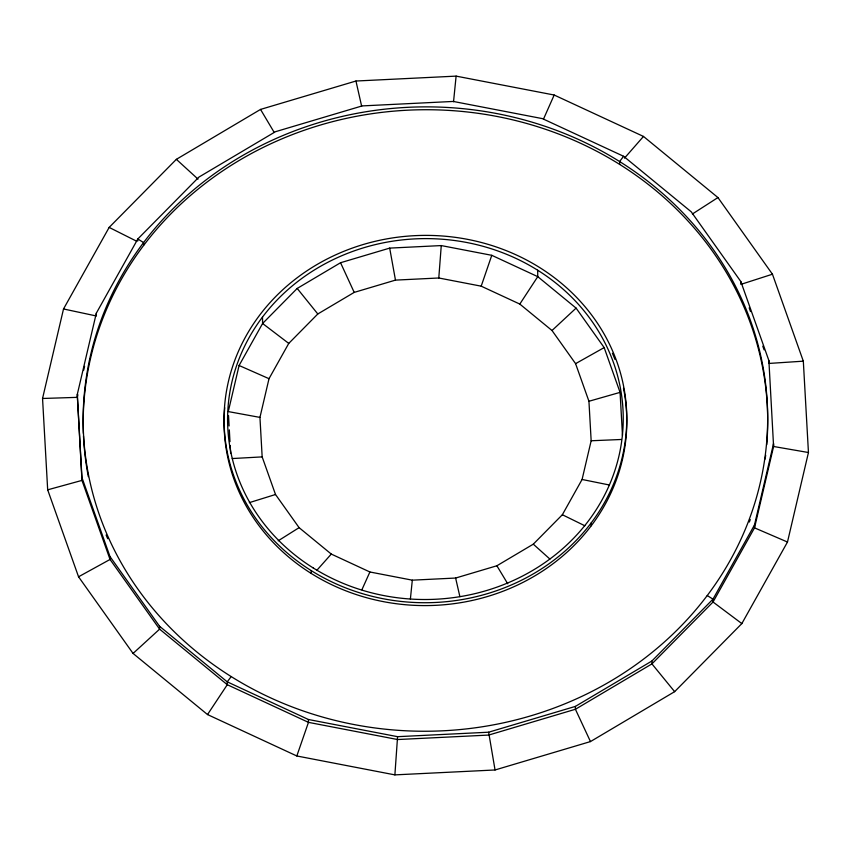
<?xml version="1.0" encoding="UTF-8"?>
<svg xmlns="http://www.w3.org/2000/svg" width="851" height="851" viewBox="0 0 851 851"><rect width="100%" height="100%" fill="white"/><g stroke="black" fill="none" stroke-linecap="round" stroke-linejoin="round"><path stroke-width="1.28" d="M438.786 277.99L481.198 286.17L519.812 304.073L552.012 330.507L575.584 363.654L588.935 401.268L591.158 440.765L582.084 479.475L562.351 514.738L533.29 544.172L496.888 565.766L455.625 578.042L412.31 580.169L369.898 571.989L331.284 554.075L299.095 527.652L275.511 494.505L262.161 456.891L259.949 417.394L269.012 378.684L288.755 343.41L317.806 313.976L354.207 292.393L395.47 280.117L438.786 277.99L441.265 245.577L491.772 255.311L537.758 276.649L576.095 308.115L604.167 347.591L620.071 392.375L622.485 435.499M394.885 774.878L495.048 769.974L590.466 741.583L674.641 691.661L741.838 623.592L787.483 542.034L808.45 452.519L803.323 361.175L772.453 274.213L717.936 197.56L643.484 136.437L554.182 95.025L456.115 76.122L355.952 81.026L260.534 109.417L176.359 159.339L109.162 227.408L63.517 308.966L42.55 398.481L47.677 489.825L78.547 576.787L133.064 653.44L207.516 714.563L296.818 755.975L394.885 774.878L397.577 736.679L308.424 719.499L227.238 681.842L159.562 626.272L110.002 556.586L81.93 477.539L77.271 394.492L96.344 313.125L137.83 238.971L198.921 177.093L275.447 131.714L362.186 105.907L453.243 101.439L542.395 118.619L623.581 156.276L691.257 211.835L740.817 281.521L768.889 360.579L773.591 446.488L754.518 527.854L713.032 602.008L651.94 663.886L575.414 709.266L488.676 735.073L397.619 739.54L308.466 722.361L227.281 684.704L159.605 629.144L110.045 559.458L81.973 480.4L77.271 394.492M453.54 101.737L456.115 76.122M410.384 599.104L412.31 580.169M77.92 394.768L77.313 397.353L42.55 398.481M83.664 370.228L84.579 366.355M228.589 410.299L239.088 365.494L262.597 323.486L297.201 288.436L340.549 262.725L389.684 248.109L441.265 245.577M787.483 542.034L754.518 527.854L754.486 524.993L773.548 443.626L773.591 446.488L808.45 452.519M481.198 286.17L491.772 255.311M296.818 755.975L308.466 722.361L308.424 719.499M543.502 119.076L554.182 95.025M361.898 589.764L369.898 571.989M754.486 524.993L712.989 599.147L651.898 661.014L575.382 706.404L488.634 732.211L397.577 736.679M519.812 304.073L537.758 276.649L537.662 270.203M207.516 714.563L227.281 684.704L227.238 681.842L231.206 676.588A342.272 312.189 -0.8 0 0 766.581 443.137A342.272 312.189 -0.8 0 0 278.437 137.458A342.272 312.189 -0.8 0 0 231.206 676.588M623.581 156.276L619.613 161.53L619.656 164.392M624.485 158.148L643.484 136.437M316.678 570.489L331.284 554.075M552.012 330.507L576.095 308.115M133.064 653.44L159.605 629.144L159.562 626.272M692.406 213.984L717.936 197.56M278.203 540.8L299.095 527.652M575.584 363.654L604.167 347.591M78.547 576.787L110.045 559.458L110.002 556.586M772.453 274.213L740.859 284.383L740.817 281.521M249.322 502.633L275.511 494.505M588.935 401.268L620.071 392.375M47.677 489.825L81.973 480.4L81.93 477.539M803.323 361.175L768.932 363.441L768.889 360.579M232.238 458.551L262.161 456.891M591.158 440.765L621.39 439.478M228.291 411.586L259.949 417.394M582.084 479.475L609.316 484.985M63.517 308.966L96.376 315.987L96.344 313.125M239.088 365.494L269.012 378.684M562.351 514.738L584.85 525.769M109.162 227.408L136.724 241.258M707.234 595.54L712.989 599.147L713.032 602.008L741.838 623.592M288.755 343.41L262.597 323.486L262.502 317.051M533.29 544.172L549.895 559.064M176.359 159.339L198.017 179.104M674.641 691.661L651.94 663.886L651.898 661.014M297.201 288.436L317.806 313.976M496.888 565.766L507.739 583.775M260.534 109.417L274.182 132.384M590.466 741.583L575.414 709.266L575.382 706.404M340.549 262.725L354.207 292.393M749.188 307.86L750.508 311.562M762.783 346.155L764.102 349.857M455.625 578.042L459.891 596.679M355.952 81.026L361.654 106.247M495.048 769.974L488.634 732.211M389.684 248.109L395.47 280.117M228.515 415.501L229.1 425.957M229.323 429.872L229.983 441.637M230.196 445.562L230.642 453.402M591.211 522.886L591.254 525.748M311.158 570.564A201.357 183.667 -0.8 0 0 626.123 433.223A201.357 183.667 -0.8 0 0 338.943 253.385A201.357 183.667 -0.8 0 0 311.158 570.564L311.2 573.425M143.617 245.439L143.585 242.578L137.83 238.971L137.851 240.886M765.677 455.115A342.272 312.189 -0.8 0 1 765.177 459.029M750.274 519.557A342.272 312.189 -0.8 0 1 749.348 522.035M107.705 538.694A342.272 312.189 -0.8 0 1 106.109 535.002M88.334 476.656A342.272 312.189 -0.8 0 1 83.504 436.031M83.387 433.382A342.272 312.189 -0.8 0 1 432.542 109.779A342.272 312.189 -0.8 0 1 766.73 444.701M623.485 388.205A201.357 183.667 -0.8 0 1 435.744 605.327A201.357 183.667 -0.8 0 1 224.728 407.757M612.412 353.282A201.357 183.667 -0.8 0 1 614.943 359.367M313.157 567.915A197.836 180.455 -0.8 0 0 622.613 432.978A197.836 180.455 -0.8 0 0 340.464 256.289A197.836 180.455 -0.8 0 0 313.157 567.915"/></g></svg>
